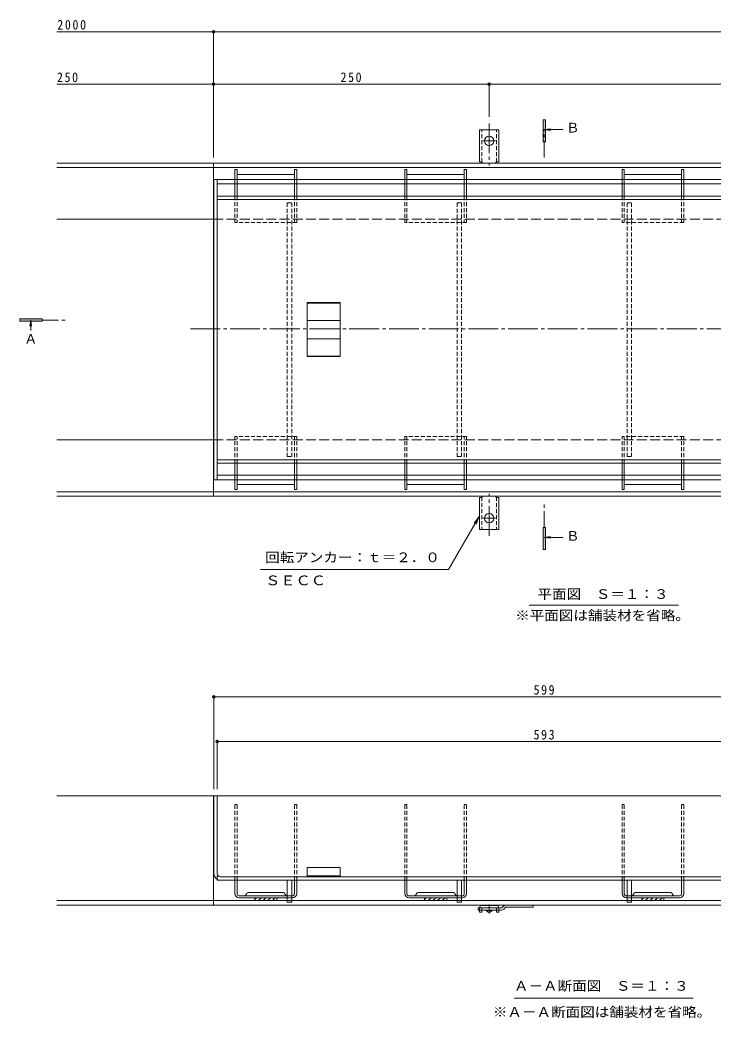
# Model space of a CAD drawing. Units: millimetres at full size, sheet at 1:3; details may follow other scales. Extents: x -1096 to 1162, y -823 to 816.
# Drawn here: x -1096 to -468, y -565 to 340 of the extents above; entities that cross this region are included whole.
import ezdxf
from ezdxf.enums import TextEntityAlignment as Align

# ---------------------------------------------------------------- set-up
doc = ezdxf.new("R2010")
doc.units = ezdxf.units.MM
doc.header["$LTSCALE"] = 3
doc.header["$PDMODE"] = 32
doc.header["$PDSIZE"] = 2.4
for name, pattern in [('CHAIN1', [8, 5, -1, 1, -1]), ('CHAIN2', [12, 9, -1, 1, -1]), ('DASHED1', [1.8, 1.2, -0.6]), ('DASHED2', [3, 2, -1]), ('DASHED3', [4, 3, -1])]:
    doc.linetypes.add(name, pattern=pattern)
for name, color, linetype, lineweight in [('4-0', 7, 'CHAIN2', 9), ('4-1', 2, 'Continuous', 9), ('4-2', 3, 'Continuous', 9), ('4-3', 4, 'Continuous', 9), ('4-4', 7, 'Continuous', 9), ('4-5', 7, 'Continuous', 9), ('4-9', 5, 'Continuous', 9), ('4-A', 6, 'Continuous', 9)]:
    doc.layers.add(name, color=color, linetype=linetype, lineweight=lineweight)
doc.styles.add('ＭＳ ゴシック', font='')
doc.styles.get('ＭＳ ゴシック').set_extended_font_data('MS Gothic')

msp = doc.modelspace()

# ---------------------------------------------------------------- linework, layer by layer
at = {"layer": '4-0'}
msp.add_line((-941.66, 60.267), (-55.359, 60.267), dxfattribs=at)
at = {"layer": '4-1', "linetype": 'CHAIN2'}
for p, q in [((-670.896, 246.348), (-670.896, 208.236)), ((-670.896, 230.401), (-676.672, 230.401)), ((-670.896, 230.401), (-665.12, 230.401)), ((-670.896, -127.547), (-670.896, -89.434)), ((-670.896, -111.599), (-676.672, -111.599)), ((-670.896, -111.599), (-665.12, -111.599))]:
    msp.add_line(p, q, dxfattribs=at)
at = {"layer": '4-1'}
for p, q in [((-679.646, 211.401), (-679.646, 240.401)), ((-670.896, 240.401), (-679.646, 240.401)), ((-670.896, 240.401), (-662.146, 240.401)), ((-662.146, 211.401), (-662.146, 240.401)), ((-920.896, 210.401), (-1062.705, 210.401)), ((-920.896, 210.401), (-71.396, 210.401)), ((-920.896, 210.401), (-920.896, -91.599)), ((-679.646, 211.401), (-678.396, 211.401)), ((-662.146, 211.401), (-663.396, 211.401)), ((-920.896, 206.401), (-1062.705, 206.401)), ((-920.896, 206.401), (-71.396, 206.401)), ((-920.896, 159.401), (-1062.705, 159.401)), ((-920.896, -40.599), (-1062.705, -40.599)), ((-920.896, -87.599), (-1062.705, -87.599)), ((-920.896, -87.599), (-71.396, -87.599)), ((-920.896, -91.599), (-1062.705, -91.599)), ((-920.896, -91.599), (-71.396, -91.599)), ((-679.646, -92.599), (-679.646, -121.599)), ((-679.646, -92.599), (-678.396, -92.599)), ((-662.146, -92.599), (-663.396, -92.599)), ((-662.146, -92.599), (-662.146, -121.599)), ((-670.896, -121.599), (-679.646, -121.599)), ((-670.896, -121.599), (-662.146, -121.599)), ((-920.396, -363.119), (-1062.705, -363.119)), ((-920.896, -363.119), (-920.896, -462.12)), ((-853.896, -458.12), (-1062.705, -458.12)), ((-699.896, -458.12), (-849.896, -458.12)), ((-545.896, -458.12), (-695.896, -458.12)), ((-391.896, -458.12), (-541.896, -458.12)), ((-71.396, -462.12), (-1062.705, -462.12))]:
    msp.add_line(p, q, dxfattribs=at)
at = {"layer": '4-1', "linetype": 'DASHED1'}
for p, q in [((-677.646, 211.255), (-677.646, 240.401)), ((-664.146, 211.255), (-664.146, 240.401)), ((-677.646, -92.453), (-677.646, -121.599)), ((-664.146, -92.453), (-664.146, -121.599)), ((-853.896, -458.12), (-849.896, -458.12)), ((-699.896, -458.12), (-695.896, -458.12)), ((-545.896, -458.12), (-541.896, -458.12))]:
    msp.add_line(p, q, dxfattribs=at)
at = {"layer": '4-1', "linetype": 'DASHED3'}
for p, q in [((-920.896, 159.401), (-71.396, 159.401)), ((-920.896, -40.599), (-71.396, -40.599))]:
    msp.add_line(p, q, dxfattribs=at)
at = {"layer": '4-1'}
for centre in [(-670.896, 230.401), (-670.896, -111.599)]:
    msp.add_circle(centre, 4.25, dxfattribs=at)
for centre, start, end in [((-678.396, 209.401), 30.00051, 90), ((-663.396, 209.401), 90, 149.99949), ((-678.396, -90.599), 270, 329.99949), ((-663.396, -90.599), 210.00051, 270)]:
    msp.add_arc(centre, 2, start, end, dxfattribs=at)
at = {"layer": '4-2'}
for p, q in [((-920.396, 195.401), (-920.396, -76.599)), ((-917.396, 195.401), (-917.396, -76.599)), ((-917.396, 180.401), (-324.396, 180.401)), ((-917.396, 177.401), (-324.396, 177.401)), ((-835.896, 34.946), (-835.896, 83.855)), ((-805.896, 83.855), (-835.896, 83.855)), ((-805.896, 83.355), (-835.896, 83.355)), ((-805.896, 83.855), (-805.896, 34.946)), ((-805.896, 67.767), (-835.896, 67.767)), ((-805.896, 51.035), (-835.896, 51.035)), ((-805.896, 35.446), (-835.896, 35.446)), ((-805.896, 34.946), (-835.896, 34.946)), ((-917.396, -58.599), (-324.396, -58.599)), ((-917.396, -61.599), (-324.396, -61.599)), ((-321.396, -363.12), (-920.396, -363.12)), ((-920.396, -433.62), (-920.396, -363.12)), ((-917.396, -433.62), (-917.396, -363.12)), ((-835.896, -436.62), (-835.896, -428.12)), ((-917.396, -439.62), (-917.396, -438.816)), ((-917.396, -439.62), (-324.396, -439.62)), ((-914.396, -436.62), (-327.396, -436.62)), ((-835.896, -435.62), (-805.896, -435.62))]:
    msp.add_line(p, q, dxfattribs=at)
at = {"layer": '4-2', "linetype": 'DASHED1'}
msp.add_line((-917.396, -438.816), (-917.396, -433.62), dxfattribs=at)
at = {"layer": '4-2'}
msp.add_lwpolyline([(-805.896, -436.62), (-805.896, -428.12), (-835.896, -428.12)], dxfattribs=at)
for radius in [6, 3]:
    msp.add_arc((-914.396, -433.62), radius, 180, 270, dxfattribs=at)
at = {"layer": '4-3'}
for p, q in [((-899.396, 204.401), (-901.396, 204.401)), ((-901.396, 204.401), (-901.396, 195.401)), ((-899.396, 204.401), (-899.396, 195.401)), ((-899.396, 199.901), (-847.396, 199.901)), ((-845.396, 204.401), (-847.396, 204.401)), ((-847.396, 204.401), (-847.396, 195.401)), ((-845.396, 204.401), (-845.396, 195.401)), ((-745.396, 204.401), (-747.396, 204.401)), ((-747.396, 204.401), (-747.396, 195.401)), ((-745.396, 204.401), (-745.396, 195.401)), ((-745.396, 199.901), (-693.396, 199.901)), ((-691.396, 204.401), (-693.396, 204.401)), ((-693.396, 204.401), (-693.396, 195.401)), ((-691.396, 204.401), (-691.396, 195.401)), ((-548.396, 204.401), (-550.396, 204.401)), ((-550.396, 204.401), (-550.396, 195.401)), ((-548.396, 204.401), (-548.396, 195.401)), ((-548.396, 199.901), (-496.396, 199.901)), ((-494.396, 204.401), (-496.396, 204.401)), ((-496.396, 204.401), (-496.396, 195.401)), ((-494.396, 204.401), (-494.396, 195.401)), ((-901.396, 191.401), (-901.396, 180.401)), ((-899.396, 191.401), (-899.396, 180.401)), ((-847.396, 191.401), (-847.396, 180.401)), ((-845.396, 191.401), (-845.396, 180.401)), ((-747.396, 191.401), (-747.396, 180.401)), ((-745.396, 191.401), (-745.396, 180.401)), ((-693.396, 191.401), (-693.396, 180.401)), ((-691.396, 191.401), (-691.396, 180.401)), ((-550.396, 191.401), (-550.396, 180.401)), ((-548.396, 191.401), (-548.396, 180.401)), ((-496.396, 191.401), (-496.396, 180.401)), ((-494.396, 191.401), (-494.396, 180.401)), ((-901.396, -72.599), (-901.396, -61.599)), ((-899.396, -72.599), (-899.396, -61.599)), ((-847.396, -72.599), (-847.396, -61.599)), ((-845.396, -72.599), (-845.396, -61.599)), ((-747.396, -72.599), (-747.396, -61.599)), ((-745.396, -72.599), (-745.396, -61.599)), ((-693.396, -72.599), (-693.396, -61.599)), ((-691.396, -72.599), (-691.396, -61.599)), ((-550.396, -72.599), (-550.396, -61.599)), ((-548.396, -72.599), (-548.396, -61.599)), ((-496.396, -72.599), (-496.396, -61.599)), ((-494.396, -72.599), (-494.396, -61.599)), ((-901.396, -85.599), (-901.396, -76.599)), ((-899.396, -85.599), (-899.396, -76.599)), ((-899.396, -81.099), (-847.396, -81.099)), ((-847.396, -85.599), (-847.396, -76.599)), ((-845.396, -85.599), (-845.396, -76.599)), ((-747.396, -85.599), (-747.396, -76.599)), ((-745.396, -85.599), (-745.396, -76.599)), ((-745.396, -81.099), (-693.396, -81.099)), ((-693.396, -85.599), (-693.396, -76.599)), ((-691.396, -85.599), (-691.396, -76.599)), ((-550.396, -85.599), (-550.396, -76.599)), ((-548.396, -85.599), (-548.396, -76.599)), ((-548.396, -81.099), (-496.396, -81.099)), ((-496.396, -85.599), (-496.396, -76.599)), ((-494.396, -85.599), (-494.396, -76.599)), ((-899.396, -85.599), (-901.396, -85.599)), ((-845.396, -85.599), (-847.396, -85.599)), ((-745.396, -85.599), (-747.396, -85.599)), ((-691.396, -85.599), (-693.396, -85.599)), ((-548.396, -85.599), (-550.396, -85.599)), ((-494.396, -85.599), (-496.396, -85.599)), ((-901.396, -439.62), (-899.396, -439.62)), ((-901.396, -451.62), (-901.396, -439.62)), ((-899.396, -452.12), (-899.396, -439.62)), ((-847.396, -439.62), (-845.396, -439.62)), ((-847.396, -452.12), (-847.396, -439.62)), ((-845.396, -451.62), (-845.396, -439.62)), ((-747.396, -439.62), (-745.396, -439.62)), ((-747.396, -451.62), (-747.396, -439.62)), ((-745.396, -452.12), (-745.396, -439.62)), ((-693.396, -439.62), (-691.396, -439.62)), ((-693.396, -452.12), (-693.396, -439.62)), ((-691.396, -451.62), (-691.396, -439.62)), ((-550.396, -439.62), (-548.396, -439.62)), ((-550.396, -451.62), (-550.396, -439.62)), ((-548.396, -452.12), (-548.396, -439.62)), ((-496.396, -439.62), (-494.396, -439.62)), ((-496.396, -452.12), (-496.396, -439.62)), ((-494.396, -451.62), (-494.396, -439.62)), ((-858.146, -450.62), (-888.646, -450.62)), ((-704.146, -450.62), (-734.646, -450.62)), ((-507.146, -450.62), (-537.646, -450.62)), ((-897.896, -453.62), (-853.896, -453.62)), ((-897.396, -455.62), (-853.896, -455.62)), ((-881.853, -455.62), (-883.396, -457.163)), ((-877.61, -455.62), (-880.11, -458.12)), ((-873.368, -455.62), (-875.867, -458.12)), ((-869.125, -455.62), (-871.625, -458.12)), ((-864.882, -455.62), (-867.382, -458.12)), ((-863.396, -458.12), (-863.396, -455.62)), ((-849.896, -453.62), (-848.896, -453.62)), ((-849.896, -455.62), (-849.396, -455.62)), ((-699.896, -453.62), (-743.896, -453.62)), ((-743.396, -455.62), (-699.896, -455.62)), ((-727.853, -455.62), (-729.396, -457.163)), ((-723.61, -455.62), (-726.11, -458.12)), ((-719.368, -455.62), (-721.868, -458.12)), ((-715.125, -455.62), (-717.625, -458.12)), ((-710.882, -455.62), (-713.382, -458.12)), ((-709.396, -458.12), (-709.396, -455.62)), ((-694.896, -453.62), (-695.896, -453.62)), ((-695.896, -455.62), (-695.396, -455.62)), ((-545.896, -453.62), (-546.896, -453.62)), ((-545.896, -455.62), (-546.396, -455.62)), ((-497.896, -453.62), (-541.896, -453.62)), ((-498.396, -455.62), (-541.896, -455.62)), ((-530.853, -455.62), (-532.396, -457.163)), ((-526.61, -455.62), (-529.11, -458.12)), ((-522.368, -455.62), (-524.868, -458.12)), ((-518.125, -455.62), (-520.625, -458.12)), ((-513.882, -455.62), (-516.382, -458.12)), ((-512.396, -458.12), (-512.396, -455.62))]:
    msp.add_line(p, q, dxfattribs=at)
at = {"layer": '4-3', "linetype": 'DASHED1'}
for p, q in [((-901.396, 195.401), (-901.396, 191.401)), ((-899.396, 195.401), (-899.396, 191.401)), ((-847.396, 195.401), (-847.396, 191.401)), ((-845.396, 195.401), (-845.396, 191.401)), ((-747.396, 195.401), (-747.396, 191.401)), ((-745.396, 195.401), (-745.396, 191.401)), ((-693.396, 195.401), (-693.396, 191.401)), ((-691.396, 195.401), (-691.396, 191.401)), ((-550.396, 195.401), (-550.396, 191.401)), ((-548.396, 195.401), (-548.396, 191.401)), ((-496.396, 195.401), (-496.396, 191.401)), ((-494.396, 195.401), (-494.396, 191.401)), ((-901.396, 180.401), (-901.396, 156.401)), ((-899.396, 180.401), (-899.396, 156.401)), ((-847.396, 180.401), (-847.396, 156.401)), ((-845.396, 180.401), (-845.396, 156.401)), ((-747.396, 180.401), (-747.396, 156.401)), ((-745.396, 180.401), (-745.396, 156.401)), ((-693.396, 180.401), (-693.396, 156.401)), ((-691.396, 180.401), (-691.396, 156.401)), ((-550.396, 180.401), (-550.396, 156.401)), ((-548.396, 180.401), (-548.396, 156.401)), ((-496.396, 180.401), (-496.396, 156.401)), ((-494.396, 180.401), (-494.396, 156.401)), ((-845.396, 156.401), (-901.396, 156.401)), ((-691.396, 156.401), (-747.396, 156.401)), ((-494.396, 156.401), (-550.396, 156.401)), ((-845.396, -37.599), (-901.396, -37.599)), ((-901.396, -61.599), (-901.396, -37.599)), ((-899.396, -61.599), (-899.396, -37.599)), ((-847.396, -61.599), (-847.396, -37.599)), ((-845.396, -61.599), (-845.396, -37.599)), ((-691.396, -37.599), (-747.396, -37.599)), ((-747.396, -61.599), (-747.396, -37.599)), ((-745.396, -61.599), (-745.396, -37.599)), ((-693.396, -61.599), (-693.396, -37.599)), ((-691.396, -61.599), (-691.396, -37.599)), ((-550.396, -61.599), (-550.396, -37.599)), ((-494.396, -37.599), (-550.396, -37.599)), ((-548.396, -61.599), (-548.396, -37.599)), ((-496.396, -61.599), (-496.396, -37.599)), ((-494.396, -61.599), (-494.396, -37.599)), ((-901.396, -76.599), (-901.396, -72.599)), ((-899.396, -76.599), (-899.396, -72.599)), ((-847.396, -76.599), (-847.396, -72.599)), ((-845.396, -76.599), (-845.396, -72.599)), ((-747.396, -76.599), (-747.396, -72.599)), ((-745.396, -76.599), (-745.396, -72.599)), ((-693.396, -76.599), (-693.396, -72.599)), ((-691.396, -76.599), (-691.396, -72.599)), ((-550.396, -76.599), (-550.396, -72.599)), ((-548.396, -76.599), (-548.396, -72.599)), ((-496.396, -76.599), (-496.396, -72.599)), ((-494.396, -76.599), (-494.396, -72.599)), ((-901.396, -371.12), (-899.396, -371.12)), ((-901.396, -439.62), (-901.396, -371.12)), ((-899.396, -439.62), (-899.396, -371.12)), ((-847.396, -371.12), (-845.396, -371.12)), ((-847.396, -439.62), (-847.396, -371.12)), ((-845.396, -439.62), (-845.396, -371.12)), ((-747.396, -371.12), (-745.396, -371.12)), ((-747.396, -439.62), (-747.396, -371.12)), ((-745.396, -439.62), (-745.396, -371.12)), ((-693.396, -371.12), (-691.396, -371.12)), ((-693.396, -439.62), (-693.396, -371.12)), ((-691.396, -439.62), (-691.396, -371.12)), ((-550.396, -371.12), (-548.396, -371.12)), ((-550.396, -439.62), (-550.396, -371.12)), ((-548.396, -439.62), (-548.396, -371.12)), ((-496.396, -371.12), (-494.396, -371.12)), ((-496.396, -439.62), (-496.396, -371.12)), ((-494.396, -439.62), (-494.396, -371.12)), ((-853.896, -455.62), (-849.896, -455.62)), ((-699.896, -455.62), (-695.896, -455.62)), ((-545.896, -455.62), (-541.896, -455.62))]:
    msp.add_line(p, q, dxfattribs=at)
at = {"layer": '4-3'}
for points in [[(-863.396, -458.12), (-883.396, -458.12), (-883.396, -455.62)], [(-709.396, -458.12), (-729.396, -458.12), (-729.396, -455.62)], [(-512.396, -458.12), (-532.396, -458.12), (-532.396, -455.62)]]:
    msp.add_lwpolyline(points, dxfattribs=at)
for centre, radius, start, end in [((-897.396, -451.62), 4, 180, 270), ((-897.896, -452.12), 1.5, 180, 270), ((-888.646, -453.12), 2.5, 90, 165.52249), ((-858.146, -453.12), 2.5, 14.47751, 90), ((-849.396, -451.62), 4, 270, 0), ((-848.896, -452.12), 1.5, 270, 0), ((-743.396, -451.62), 4, 180, 270), ((-743.896, -452.12), 1.5, 180, 270), ((-734.646, -453.12), 2.5, 90, 165.52249), ((-704.146, -453.12), 2.5, 14.47751, 90), ((-695.396, -451.62), 4, 270, 0), ((-694.896, -452.12), 1.5, 270, 0), ((-546.396, -451.62), 4, 180, 270), ((-546.896, -452.12), 1.5, 180, 270), ((-537.646, -453.12), 2.5, 90, 165.52249), ((-507.146, -453.12), 2.5, 14.47751, 90), ((-498.396, -451.62), 4, 270, 0), ((-497.896, -452.12), 1.5, 270, 0), ((-892.519, -452.12), 1.5, 270, 345.52249), ((-854.273, -452.12), 1.5, 194.47751, 270), ((-738.519, -452.12), 1.5, 270, 345.52249), ((-700.273, -452.12), 1.5, 194.47751, 270), ((-541.519, -452.12), 1.5, 270, 345.52249), ((-503.273, -452.12), 1.5, 194.47751, 270)]:
    msp.add_arc(centre, radius, start, end, dxfattribs=at)
at = {"layer": '4-4'}
for p, q in [((-920.896, 329.417), (-1062.705, 329.417)), ((-920.896, 330.317), (-920.896, 215.401)), ((-920.896, 329.417), (-71.396, 329.417)), ((-920.896, 281.821), (-1062.705, 281.821)), ((-670.896, 282.721), (-670.896, 252.348)), ((-920.396, -272.497), (-920.396, -357.119)), ((-920.396, -273.397), (-321.396, -273.397)), ((-917.396, -313.08), (-917.396, -357.119)), ((-917.396, -313.98), (-324.396, -313.98))]:
    msp.add_line(p, q, dxfattribs=at)
msp.add_lwpolyline([(-920.896, 281.821), (-670.896, 281.821), (-170.896, 281.821)], dxfattribs=at)
for p in [(-920.896, 329.417), (-920.896, 281.821), (-670.896, 281.821), (-920.396, -273.397), (-917.396, -313.98)]:
    msp.add_point(p, dxfattribs=at)
at = {"layer": '4-5', "color": 4}
for p, q in [((-621.896, 229.68), (-621.896, 249.68)), ((-620.896, 240.709), (-615.291, 241.447)), ((-620.896, 240.709), (-615.291, 239.971)), ((-620.896, 240.709), (-603.681, 240.709)), ((-1096.289, 69.121), (-1096.289, 67.121)), ((-1076.289, 69.121), (-1096.289, 69.121)), ((-1096.289, 67.121), (-1076.289, 67.121)), ((-1086.523, 68.121), (-1087.258, 62.536)), ((-1086.523, 68.121), (-1085.787, 62.536)), ((-1086.523, 68.121), (-1086.523, 58.718)), ((-1076.289, 67.121), (-1076.289, 69.121)), ((-621.896, -140.009), (-621.896, -120.009)), ((-620.896, -128.932), (-615.291, -128.194)), ((-620.896, -128.932), (-615.291, -129.67)), ((-620.896, -128.932), (-603.681, -128.932))]:
    msp.add_line(p, q, dxfattribs=at)
at = {"layer": '4-5', "color": 4, "linetype": 'CHAIN1'}
for p, q in [((-620.896, 215.408), (-620.896, 240.709)), ((-1076.289, 68.121), (-1053.097, 68.121)), ((-620.896, -120.009), (-620.896, -98.874))]:
    msp.add_line(p, q, dxfattribs=at)
at = {"layer": '4-5'}
for p, q in [((-679.804, -109.934), (-707.628, -158.127)), ((-679.804, -109.934), (-684.369, -115.884)), ((-679.804, -109.934), (-682.674, -116.863)), ((-878.174, -158.127), (-707.628, -158.127)), ((-634.745, -190.221), (-499.356, -190.221)), ((-648.193, -546.369), (-485.939, -546.369))]:
    msp.add_line(p, q, dxfattribs=at)
at = {"layer": '4-5', "color": 4}
for points in [[(-621.896, 249.68), (-619.896, 249.68), (-619.896, 229.68), (-621.896, 229.68)], [(-621.896, -120.009), (-619.896, -120.009), (-619.896, -140.009), (-621.896, -140.009)]]:
    msp.add_lwpolyline(points, dxfattribs=at)
for points in [[(-621.896, 249.68), (-621.896, 229.68), (-619.896, 249.68), (-619.896, 229.68)], [(-1076.289, 69.121), (-1076.289, 67.121), (-1096.289, 69.121), (-1096.289, 67.121)], [(-621.896, -120.009), (-621.896, -140.009), (-619.896, -120.009), (-619.896, -140.009)]]:
    msp.add_solid(points, dxfattribs=at)
at = {"layer": '4-9', "linetype": 'DASHED1', "lineweight": 5}
for p, q in [((-853.896, 174.401), (-849.896, 174.401)), ((-853.896, 174.401), (-853.896, -55.599)), ((-849.896, 174.401), (-849.896, -55.599)), ((-699.896, 174.401), (-695.896, 174.401)), ((-699.896, 174.401), (-699.896, -55.599)), ((-695.896, 174.401), (-695.896, -55.599)), ((-545.896, 174.401), (-541.896, 174.401)), ((-545.896, 174.401), (-545.896, -55.599)), ((-541.896, 174.401), (-541.896, -55.599)), ((-853.896, -55.599), (-849.896, -55.599)), ((-699.896, -55.599), (-695.896, -55.599)), ((-545.896, -55.599), (-541.896, -55.599))]:
    msp.add_line(p, q, dxfattribs=at)
at = {"layer": '4-9', "lineweight": 5}
for p, q in [((-853.896, -459.619), (-853.896, -439.619)), ((-849.896, -459.619), (-849.896, -439.619)), ((-699.896, -459.619), (-699.896, -439.619)), ((-695.896, -459.619), (-695.896, -439.619)), ((-545.896, -459.619), (-545.896, -439.619)), ((-541.896, -459.619), (-541.896, -439.619)), ((-853.896, -453.619), (-849.896, -453.619)), ((-849.896, -459.619), (-853.896, -459.619)), ((-699.896, -453.619), (-695.896, -453.619)), ((-695.896, -459.619), (-699.896, -459.619)), ((-545.896, -453.619), (-541.896, -453.619)), ((-541.896, -459.619), (-545.896, -459.619))]:
    msp.add_line(p, q, dxfattribs=at)
at = {"layer": '4-9', "color": 3}
for p, q in [((-680.896, -464.62), (-659.396, -464.62)), ((-680.896, -464.62), (-680.896, -466.62)), ((-659.81, -466.62), (-680.896, -466.62)), ((-657.775, -462.998), (-659.396, -464.62)), ((-657.689, -465.741), (-656.068, -464.12)), ((-656.068, -464.12), (-630.896, -464.12)), ((-655.654, -462.12), (-630.896, -462.12)), ((-630.896, -462.12), (-630.896, -464.12))]:
    msp.add_line(p, q, dxfattribs=at)
at = {"layer": '4-9', "color": 4, "linetype": 'DASHED2'}
for p, q in [((-679.646, -464.619), (-679.646, -466.62)), ((-677.646, -466.62), (-677.646, -465.619)), ((-664.146, -466.62), (-664.146, -465.619)), ((-662.146, -466.62), (-662.146, -464.619))]:
    msp.add_line(p, q, dxfattribs=at)
at = {"layer": '4-9', "color": 4}
for p, q in [((-679.646, -466.62), (-679.646, -468.419)), ((-677.646, -468.419), (-679.646, -468.419)), ((-664.146, -462.619), (-677.646, -462.619)), ((-677.646, -466.62), (-677.646, -468.419)), ((-664.146, -466.62), (-664.146, -468.419)), ((-662.146, -468.419), (-664.146, -468.419)), ((-662.146, -466.62), (-662.146, -468.419))]:
    msp.add_line(p, q, dxfattribs=at)
at = {"layer": '4-9', "color": 2}
for p, q in [((-673.646, -467.119), (-673.646, -466.62)), ((-671.896, -468.619), (-673.646, -467.119)), ((-668.146, -467.119), (-673.646, -467.119)), ((-669.896, -468.619), (-671.896, -468.619)), ((-668.146, -467.119), (-669.896, -468.619)), ((-668.146, -467.119), (-668.146, -466.62))]:
    msp.add_line(p, q, dxfattribs=at)
at = {"layer": '4-9', "color": 4, "linetype": 'CHAIN1'}
msp.add_line((-670.896, -461.523), (-670.896, -469.808), dxfattribs=at)
at = {"layer": '4-9', "color": 4}
for centre, start, end in [((-677.646, -464.619), 90, 180), ((-664.146, -464.619), 0, 90)]:
    msp.add_arc(centre, 2, start, end, dxfattribs=at)
at = {"layer": '4-9', "color": 4, "linetype": 'DASHED2'}
for centre, start, end in [((-676.646, -465.619), 90, 180), ((-665.146, -465.619), 0, 90)]:
    msp.add_arc(centre, 1, start, end, dxfattribs=at)
at = {"layer": '4-9', "color": 3}
for centre, start, end in [((-659.81, -463.62), 270, 314.99996), ((-655.654, -465.12), 90, 134.99996)]:
    msp.add_arc(centre, 3, start, end, dxfattribs=at)
at = {"layer": '4-A'}
for p, q in [((-920.396, 195.401), (-321.396, 195.401)), ((-917.396, 191.401), (-324.396, 191.401)), ((-920.396, -76.599), (-321.396, -76.599)), ((-917.396, -72.599), (-324.396, -72.599))]:
    msp.add_line(p, q, dxfattribs=at)

# ---------------------------------------------------------------- texts
at = {"layer": '4-4', "color": 2, "char_height": 8.798, "attachment_point": 7, "style": 'ＭＳ ゴシック'}
for s, insert in [('\\T1.28;\\W0.9;2000', (-1062.441, 331.217)), ('\\T1.27;\\W0.9;250', (-1062.705, 283.621)), ('\\T1.27;\\W0.9;250', (-805.646, 283.621)), ('\\T1.27;\\W0.9;599', (-630.646, -271.597)), ('\\T1.27;\\W0.9;593', (-630.646, -312.18))]:
    msp.add_mtext(s, dxfattribs=dict(at, insert=insert))
at = {"layer": '4-5', "color": 2, "style": 'ＭＳ ゴシック'}
for s, p in [('Ｂ', (-601.061, 235.411)), ('Ａ', (-1092.444, 43.994)), ('Ｂ', (-601.061, -134.582))]:
    msp.add_text(s, height=8.798, dxfattribs=at).set_placement(p, align=Align.BOTTOM_LEFT)
for s, width, p in [('回転アンカー：ｔ＝２．０', 1.1, (-873.986, -154.017)), ('ＳＥＣＣ', 1.15, (-873.986, -174.887)), ('平面図\u3000Ｓ＝１：３', 1.1, (-627.074, -187.31)), ('※平面図は舗装材を省略。', 1.1, (-647.324, -206.617)), ('Ａ－Ａ断面図\u3000Ｓ＝１：３', 1.1, (-648.4, -542.413)), ('※Ａ－Ａ断面図は舗装材を省略。', 1.1, (-667.566, -566.092))]:
    msp.add_text(s, height=8.798, dxfattribs=dict(at, width=width)).set_placement(p, align=Align.BOTTOM_LEFT)

doc.saveas('drawing.dxf')
